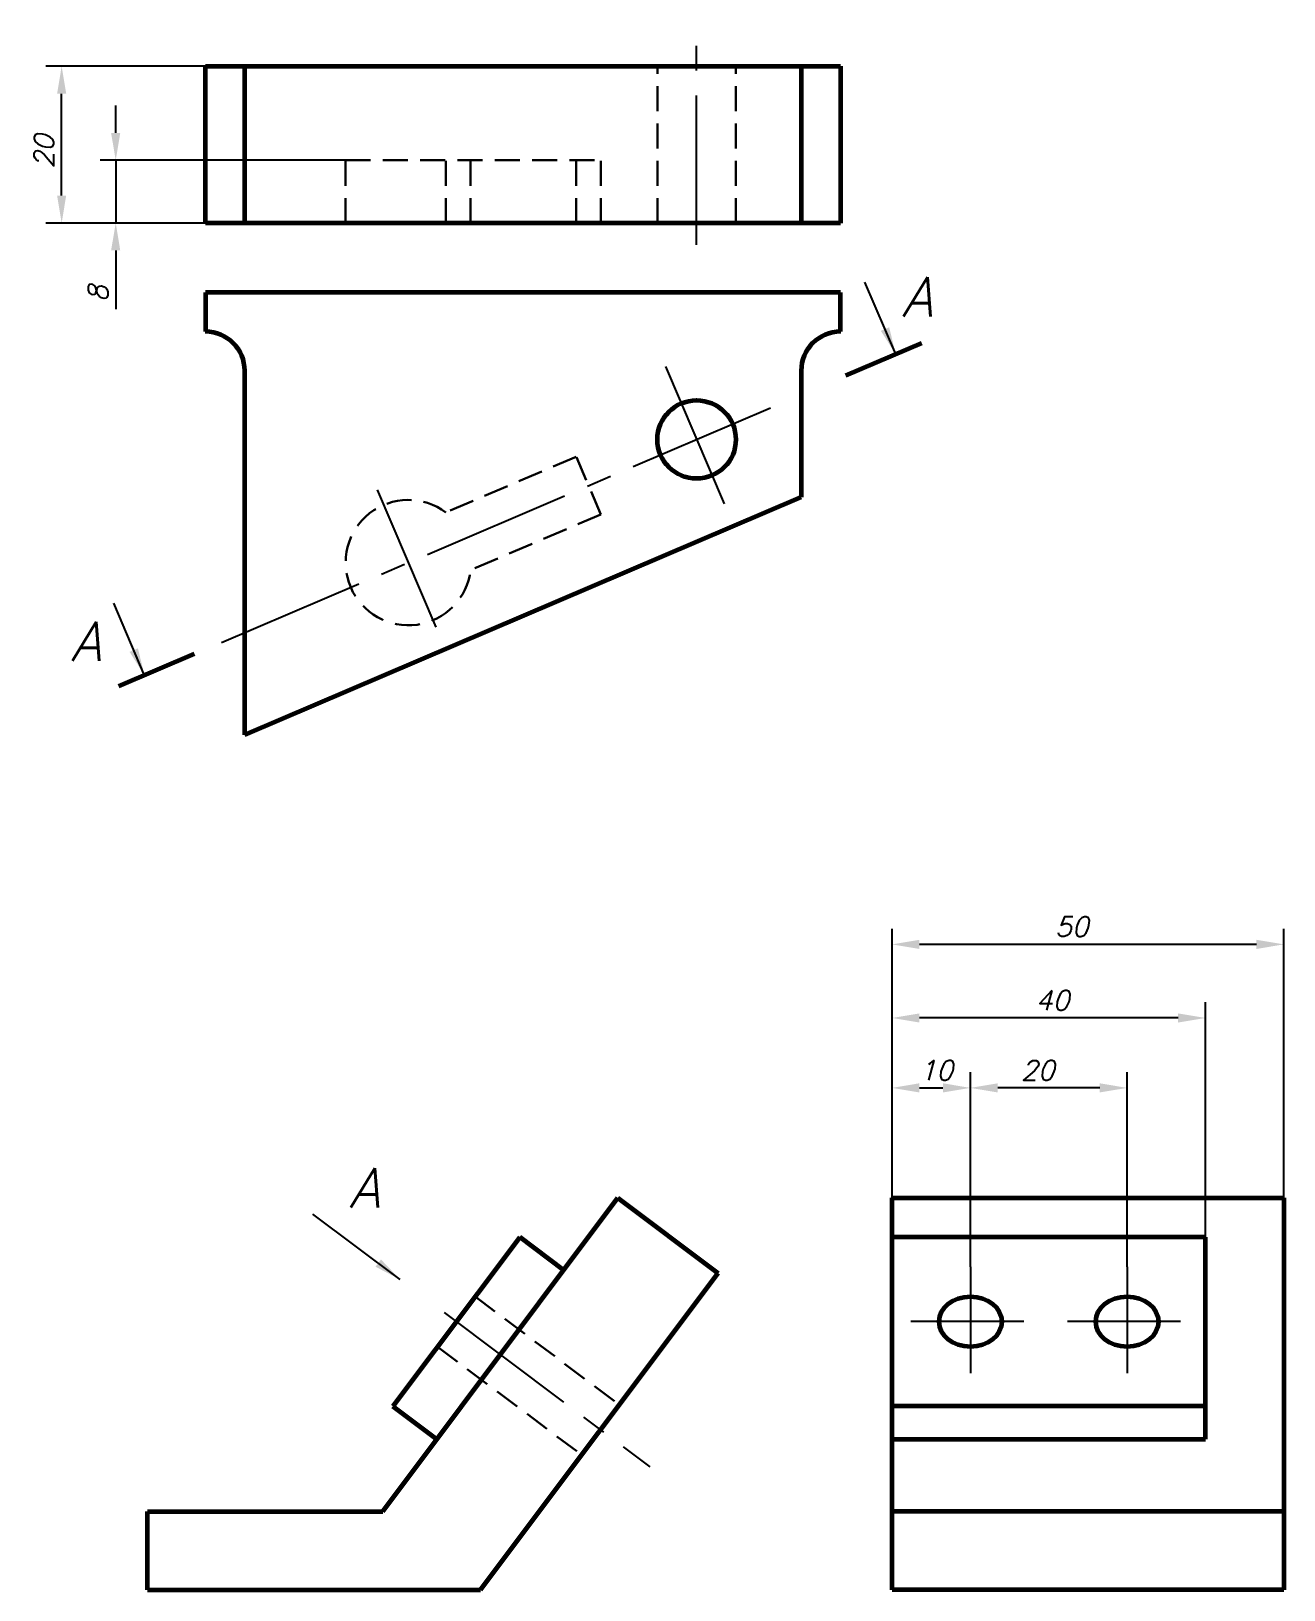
# Model space of a CAD drawing. Header units: millimetres. Extents: x 49 to 209, y 215 to 414.
import ezdxf

# ---------------------------------------------------------------- set-up
doc = ezdxf.new("R2010")
doc.units = ezdxf.units.MM
doc.linetypes.add('CENTER2', pattern=[28.575, 19.05, -3.175, 3.175, -3.175])
doc.linetypes.add('HIDDEN2', pattern=[4.7625, 3.175, -1.5875])
for name, color, linetype, lineweight in [('Оси', 2, 'CENTER2', 25), ('Основная', 3, 'Continuous', 60), ('Размеры', 6, 'Continuous', 25), ('Тонкая', 1, 'Continuous', 30), ('Штриховая', 4, 'HIDDEN2', 30)]:
    doc.layers.add(name, color=color, linetype=linetype, lineweight=lineweight)
doc.styles.add('15', font='simplex.shx', dxfattribs={"oblique": 15})
doc.styles.add('Z', font='simplex.shx', dxfattribs={"oblique": 15})
doc.dimstyles.new('РАЗМЕРЫ', dxfattribs={"dimtxt": 2.5, "dimasz": 3.5, "dimexe": 2, "dimexo": 0, "dimgap": 1, "dimtad": 1, "dimtxsty": '15', "dimcen": 2.5, "dimadec": 0, "dimazin": 0, "dimtfac": 1, "dimtmove": 0, "dimatfit": 2, "dimfxl": 1, "dimarcsym": 0})

# ---------------------------------------------------------------- blocks, each defined once
blk = doc.blocks.new('*D3')
at = {"layer": 'Defpoints', "color": 0, "transparency": 16777216}
for p in [(159.15, 297.06), (159.15, 264.73), (209.15, 264.73)]:
    blk.add_point(p, dxfattribs=at)
at = {"layer": 'Размеры', "color": 0, "lineweight": -2, "transparency": 16777216}
for p, q in [((159.15, 264.73), (159.15, 299.06)), ((209.15, 264.73), (209.15, 299.06)), ((205.65, 297.06), (162.65, 297.06))]:
    blk.add_line(p, q, dxfattribs=at)
at = {"layer": 'Размеры', "color": 0, "transparency": 16777216}
for points in [[(162.65, 297.64), (162.65, 296.47), (159.15, 297.06)], [(205.65, 297.64), (205.65, 296.47), (209.15, 297.06)]]:
    blk.add_solid(points, dxfattribs=at)
at = {"layer": 'Размеры', "color": 0, "transparency": 16777216, "insert": (182.08, 299.31), "char_height": 2.5, "attachment_point": 5, "style": '15'}
blk.add_mtext('50', dxfattribs=at)
blk = doc.blocks.new('*D4')
at = {"layer": 'Defpoints', "color": 0, "transparency": 16777216}
for p in [(159.15, 287.67), (159.15, 264.73), (199.15, 259.73)]:
    blk.add_point(p, dxfattribs=at)
at = {"layer": 'Размеры', "color": 0, "lineweight": -2, "transparency": 16777216}
for p, q in [((159.15, 264.73), (159.15, 289.67)), ((199.15, 259.73), (199.15, 289.67)), ((195.65, 287.67), (162.65, 287.67))]:
    blk.add_line(p, q, dxfattribs=at)
at = {"layer": 'Размеры', "color": 0, "transparency": 16777216}
for points in [[(162.65, 288.25), (162.65, 287.09), (159.15, 287.67)], [(195.65, 288.25), (195.65, 287.09), (199.15, 287.67)]]:
    blk.add_solid(points, dxfattribs=at)
at = {"layer": 'Размеры', "color": 0, "transparency": 16777216, "insert": (179.63, 289.92), "char_height": 2.5, "attachment_point": 5, "style": '15'}
blk.add_mtext('40', dxfattribs=at)
blk = doc.blocks.new('*D5')
at = {"layer": 'Defpoints', "color": 0, "transparency": 16777216}
for p in [(60.09, 397.07), (89.43, 397.07), (71.56, 389.07)]:
    blk.add_point(p, dxfattribs=at)
at = {"layer": 'Размеры', "color": 0, "lineweight": -2, "transparency": 16777216}
for p, q in [((60.09, 400.57), (60.09, 404.07)), ((89.43, 397.07), (58.09, 397.07)), ((60.09, 397.07), (60.09, 389.07)), ((71.56, 389.07), (58.09, 389.07)), ((60.09, 385.57), (60.09, 378.07))]:
    blk.add_line(p, q, dxfattribs=at)
at = {"layer": 'Размеры', "color": 0, "transparency": 16777216}
for points in [[(59.5, 400.57), (60.67, 400.57), (60.09, 397.07)], [(59.5, 385.57), (60.67, 385.57), (60.09, 389.07)]]:
    blk.add_solid(points, dxfattribs=at)
at = {"layer": 'Размеры', "color": 0, "transparency": 16777216, "insert": (57.84, 380.07), "char_height": 2.5, "attachment_point": 5, "rotation": 90, "style": '15'}
blk.add_mtext('8', dxfattribs=at)
blk = doc.blocks.new('*D6')
at = {"layer": 'Defpoints', "color": 0, "transparency": 16777216}
for p in [(53.19, 409.07), (71.56, 409.07), (71.56, 389.07)]:
    blk.add_point(p, dxfattribs=at)
at = {"layer": 'Размеры', "color": 0, "lineweight": -2, "transparency": 16777216}
for p, q in [((71.56, 409.07), (51.19, 409.07)), ((53.19, 392.57), (53.19, 405.57)), ((71.56, 389.07), (51.19, 389.07))]:
    blk.add_line(p, q, dxfattribs=at)
at = {"layer": 'Размеры', "color": 0, "transparency": 16777216}
for points in [[(52.61, 405.57), (53.77, 405.57), (53.19, 409.07)], [(52.61, 392.57), (53.77, 392.57), (53.19, 389.07)]]:
    blk.add_solid(points, dxfattribs=at)
at = {"layer": 'Размеры', "color": 0, "transparency": 16777216, "insert": (50.94, 398.19), "char_height": 2.5, "attachment_point": 5, "rotation": 90, "style": '15'}
blk.add_mtext('20', dxfattribs=at)
blk = doc.blocks.new('*D7')
at = {"layer": 'Defpoints', "color": 0, "transparency": 16777216}
for p in [(169.15, 278.75), (159.15, 264.73), (169.15, 255.93)]:
    blk.add_point(p, dxfattribs=at)
at = {"layer": 'Размеры', "color": 0, "lineweight": -2, "transparency": 16777216}
for p, q in [((159.15, 264.73), (159.15, 280.75)), ((169.15, 255.93), (169.15, 280.75)), ((162.65, 278.75), (165.65, 278.75))]:
    blk.add_line(p, q, dxfattribs=at)
at = {"layer": 'Размеры', "color": 0, "transparency": 16777216}
for points in [[(162.65, 279.34), (162.65, 278.17), (159.15, 278.75)], [(165.65, 279.34), (165.65, 278.17), (169.15, 278.75)]]:
    blk.add_solid(points, dxfattribs=at)
at = {"layer": 'Размеры', "color": 0, "transparency": 16777216, "insert": (164.79, 281), "char_height": 2.5, "attachment_point": 5, "style": '15'}
blk.add_mtext('10', dxfattribs=at)
blk = doc.blocks.new('*D8')
at = {"layer": 'Defpoints', "color": 0, "transparency": 16777216}
for p in [(169.15, 278.75), (169.15, 255.93), (189.15, 255.93)]:
    blk.add_point(p, dxfattribs=at)
at = {"layer": 'Размеры', "color": 0, "lineweight": -2, "transparency": 16777216}
for p, q in [((169.15, 255.93), (169.15, 280.75)), ((189.15, 255.93), (189.15, 280.75)), ((185.65, 278.75), (172.65, 278.75))]:
    blk.add_line(p, q, dxfattribs=at)
at = {"layer": 'Размеры', "color": 0, "transparency": 16777216}
for points in [[(172.65, 279.34), (172.65, 278.17), (169.15, 278.75)], [(185.65, 279.34), (185.65, 278.17), (189.15, 278.75)]]:
    blk.add_solid(points, dxfattribs=at)
at = {"layer": 'Размеры', "color": 0, "transparency": 16777216, "insert": (177.75, 281), "char_height": 2.5, "attachment_point": 5, "style": '15'}
blk.add_mtext('20', dxfattribs=at)

msp = doc.modelspace()

# ---------------------------------------------------------------- linework, layer by layer
at = {"layer": 'Оси'}
for p, q in [((134.213, 386.284), (134.213, 413.542)), ((130.242, 370.759), (138.172, 352.196)), ((73.58, 335.565), (145.969, 366.487)), ((93.458, 355.047), (101.387, 336.483)), ((169.149, 255.931), (169.149, 242.376)), ((189.149, 255.931), (189.149, 242.376)), ((101.999, 250.095), (128.264, 230.396)), ((175.95, 248.934), (161.549, 248.934)), ((195.95, 248.934), (181.549, 248.934))]:
    msp.add_line(p, q, dxfattribs=at)
at = {"layer": 'Основная'}
for p, q in [((71.557, 409.068), (152.557, 409.068)), ((71.557, 389.068), (71.557, 409.068)), ((76.557, 389.068), (76.557, 409.068)), ((147.557, 409.068), (147.557, 389.068)), ((152.557, 409.068), (152.557, 389.068)), ((152.557, 389.068), (71.557, 389.068)), ((152.557, 380.214), (71.557, 380.214)), ((71.557, 380.214), (71.557, 375.214)), ((152.557, 375.214), (152.557, 380.214)), ((71.557, 375.214), (71.557, 375.214)), ((152.557, 375.214), (152.557, 375.214)), ((162.906, 373.754), (153.216, 369.615)), ((76.557, 323.788), (76.557, 370.214)), ((147.557, 370.214), (147.557, 354.116)), ((76.557, 323.788), (147.557, 354.116)), ((60.47, 329.998), (70.16, 334.137)), ((94.156, 224.727), (124.156, 264.727)), ((124.156, 264.727), (136.956, 255.127)), ((159.149, 264.727), (209.149, 264.727)), ((159.149, 214.727), (159.149, 264.727)), ((209.149, 264.727), (209.149, 214.727)), ((111.64, 259.727), (95.451, 238.142)), ((117.25, 255.52), (111.64, 259.727)), ((199.149, 259.727), (159.149, 259.727)), ((199.149, 233.934), (199.149, 259.727)), ((106.656, 214.727), (136.956, 255.127)), ((95.451, 238.142), (101.061, 233.934)), ((199.149, 238.142), (159.149, 238.142)), ((159.149, 233.934), (199.149, 233.934)), ((64.156, 214.727), (64.156, 224.727)), ((64.156, 224.727), (94.156, 224.727)), ((209.149, 224.727), (159.149, 224.727)), ((64.156, 214.727), (106.656, 214.727)), ((209.149, 214.727), (159.149, 214.727))]:
    msp.add_line(p, q, dxfattribs=at)
msp.add_circle((134.213, 361.465), 5, dxfattribs=at)
for centre, start, end in [((71.557, 370.214), 0, 90), ((152.557, 370.214), 90, 180)]:
    msp.add_arc(centre, 5, start, end, dxfattribs=at)
for centre in [(169.149, 248.934), (189.149, 248.934)]:
    msp.add_ellipse(centre, major_axis=(4, 0), ratio=0.8, dxfattribs=at)
at = {"layer": 'Штриховая'}
for p, q in [((129.213, 389.068), (129.213, 409.068)), ((139.213, 389.068), (139.213, 409.068)), ((89.428, 389.068), (89.428, 397.068)), ((89.428, 397.068), (121.99, 397.068)), ((102.228, 389.068), (102.228, 397.068)), ((105.371, 389.068), (105.371, 397.068)), ((118.847, 389.068), (118.847, 397.068)), ((121.99, 389.068), (121.99, 397.068)), ((118.847, 359.251), (102.228, 352.152)), ((121.99, 351.894), (118.847, 359.251)), ((121.99, 351.894), (105.371, 344.795)), ((105.946, 252.134), (124.156, 238.477)), ((101.146, 245.734), (119.556, 231.927))]:
    msp.add_line(p, q, dxfattribs=at)
msp.add_arc((97.428, 345.752), 8, 53.1301, 353.1301, dxfattribs=at)

# ---------------------------------------------------------------- texts
at = {"layer": 'Тонкая', "style": 'Z', "oblique": 15}
for p in [(160.412, 377.163), (54.34, 333.216), (89.876, 263.501)]:
    msp.add_text('A', height=5, dxfattribs=at).set_placement(p)

# ---------------------------------------------------------------- dimensions: what is measured, and where the dimension line sits
at = {"layer": 'Размеры'}
for base, p2, picture, middle in [((53.19, 409.068), (71.557, 409.068), '*D6', (53.19, 398.186)), ((60.086, 397.068), (89.428, 397.068), '*D5', (60.086, 380.071))]:
    dim = msp.add_linear_dim(base=base, p1=(71.557, 389.068), p2=p2, angle=90, dimstyle='РАЗМЕРЫ', dxfattribs=at)
    dim.commit()
    dim.dimension.update_dxf_attribs({"geometry": picture, "text_midpoint": middle, "dimtype": 160})
for base, p1, p2, picture, middle in [((159.149, 297.056), (209.149, 264.727), (159.149, 264.727), '*D3', (182.075, 297.056)), ((159.149, 287.669), (199.149, 259.727), (159.149, 264.727), '*D4', (179.632, 287.669)), ((169.149, 278.753), (159.149, 264.727), (169.149, 255.931), '*D7', (164.789, 278.753)), ((169.149, 278.753), (189.149, 255.931), (169.149, 255.931), '*D8', (177.754, 278.753))]:
    dim = msp.add_linear_dim(base=base, p1=p1, p2=p2, dimstyle='РАЗМЕРЫ', dxfattribs=at)
    dim.commit()
    dim.dimension.update_dxf_attribs({"geometry": picture, "text_midpoint": middle, "dimtype": 160})

# ---------------------------------------------------------------- leaders
at = {"layer": 'Тонкая'}
for points in [[(159.632, 372.323), (155.701, 381.526)], [(63.768, 331.374), (59.837, 340.576)], [(96.389, 254.302), (85.253, 262.654)]]:
    msp.add_leader(points, dimstyle='РАЗМЕРЫ', dxfattribs=at)

doc.saveas('drawing.dxf')
